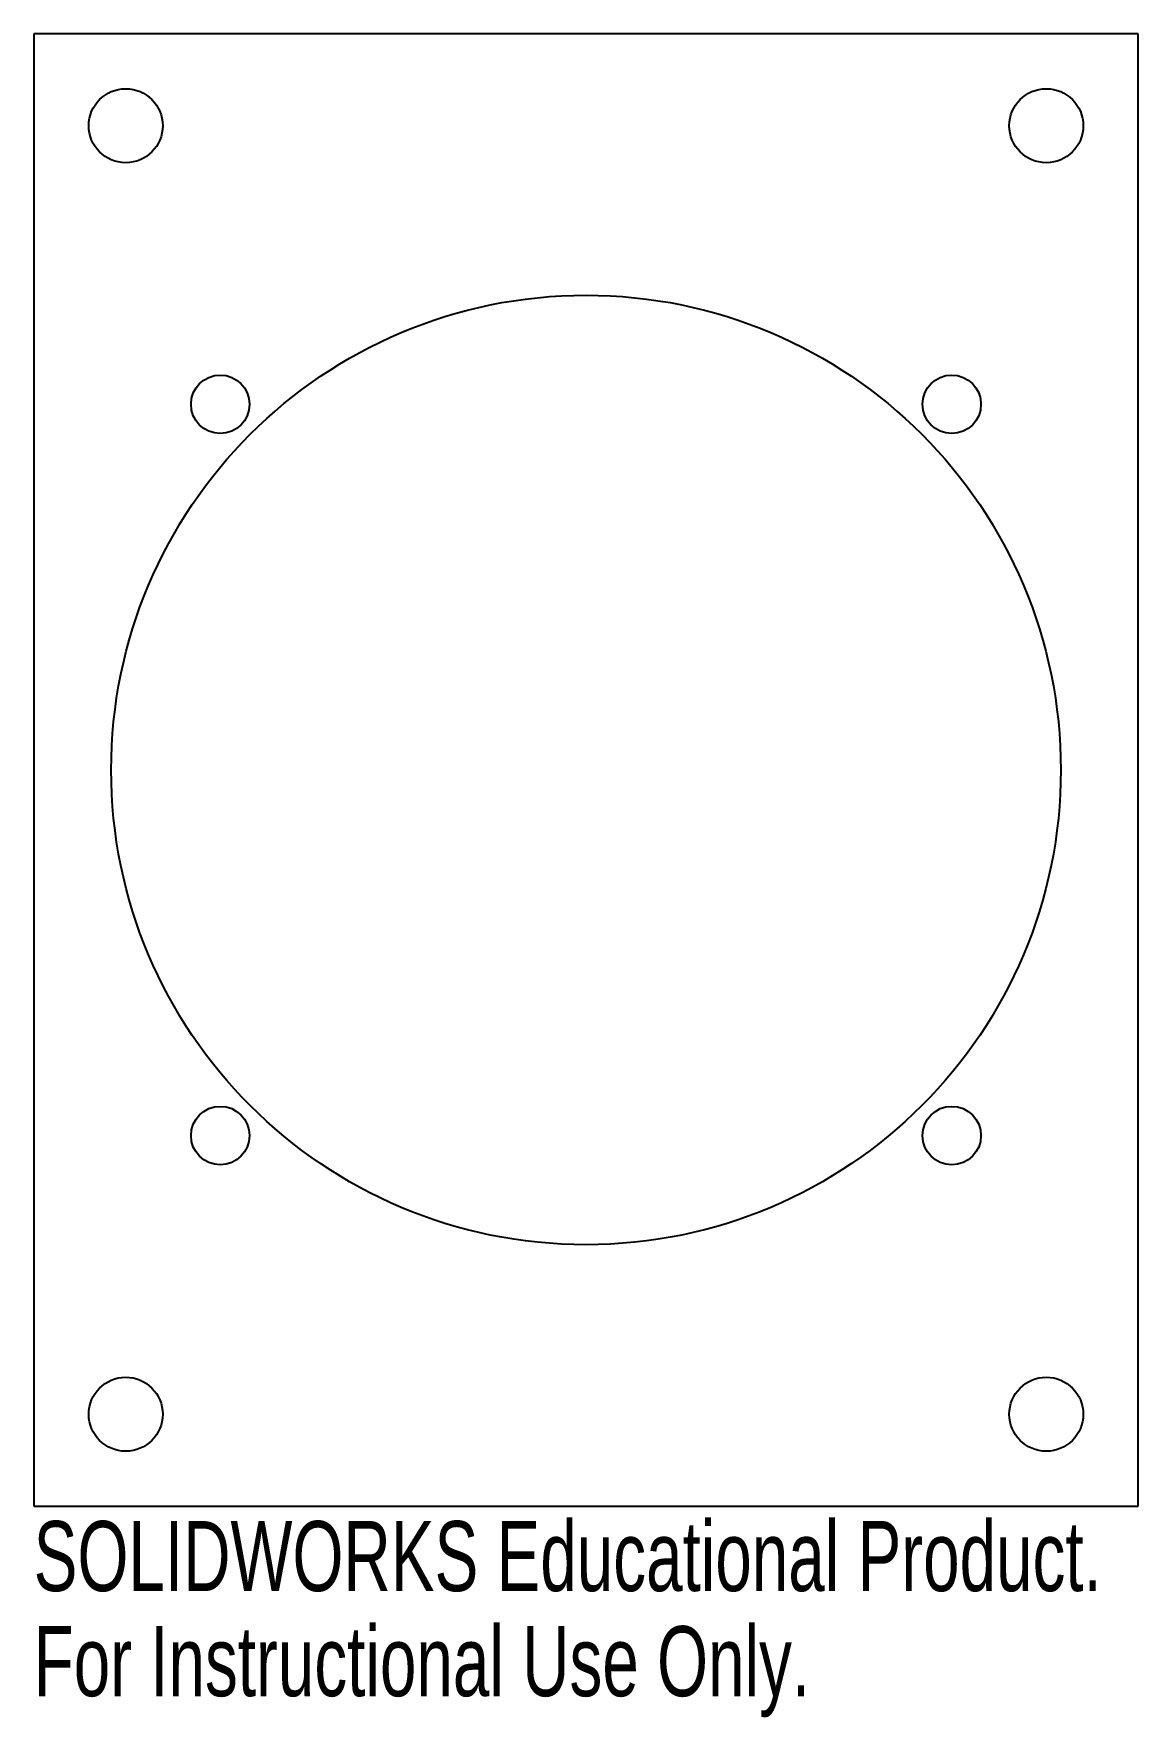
# Model space of a CAD drawing. Header units: inches. Extents: x -1.5 to 1.5, y -2.57 to 2.
import ezdxf

# ---------------------------------------------------------------- set-up
doc = ezdxf.new("R2010")
doc.units = ezdxf.units.IN
doc.header["$MEASUREMENT"] = 0
doc.styles.add('SLDTEXTSTYLE0', font='TXT', dxfattribs={"width": 0.7})

msp = doc.modelspace()

# ---------------------------------------------------------------- linework, layer by layer
at = {"color": 7, "linetype": 'Continuous', "lineweight": 25}
for p, q in [((1.5, 2), (-1.5, 2)), ((-1.5, 2), (-1.5, -2)), ((1.5, -2), (1.5, 2)), ((-1.5, -2), (1.5, -2))]:
    msp.add_line(p, q, dxfattribs=at)
for centre, radius in [((-1.25, 1.75), 0.1005), ((1.25, 1.75), 0.1005), ((0, 0), 1.2895), ((-0.9932, 0.9932), 0.0795), ((0.9932, 0.9932), 0.0795), ((-0.9932, -0.9932), 0.0795), ((0.9932, -0.9932), 0.0795), ((-1.25, -1.75), 0.1005), ((1.25, -1.75), 0.1005)]:
    msp.add_circle(centre, radius, dxfattribs=at)

# ---------------------------------------------------------------- texts
at = {"color": 7, "linetype": 'Continuous', "char_height": 0.1903, "attachment_point": 1, "style": 'SLDTEXTSTYLE0'}
for s, insert in [('SOLIDWORKS Educational Product.', (-1.5, -2.0401)), ('For Instructional Use Only.', (-1.5, -2.3256))]:
    msp.add_mtext(s, dxfattribs=dict(at, insert=insert))

doc.saveas('drawing.dxf')
